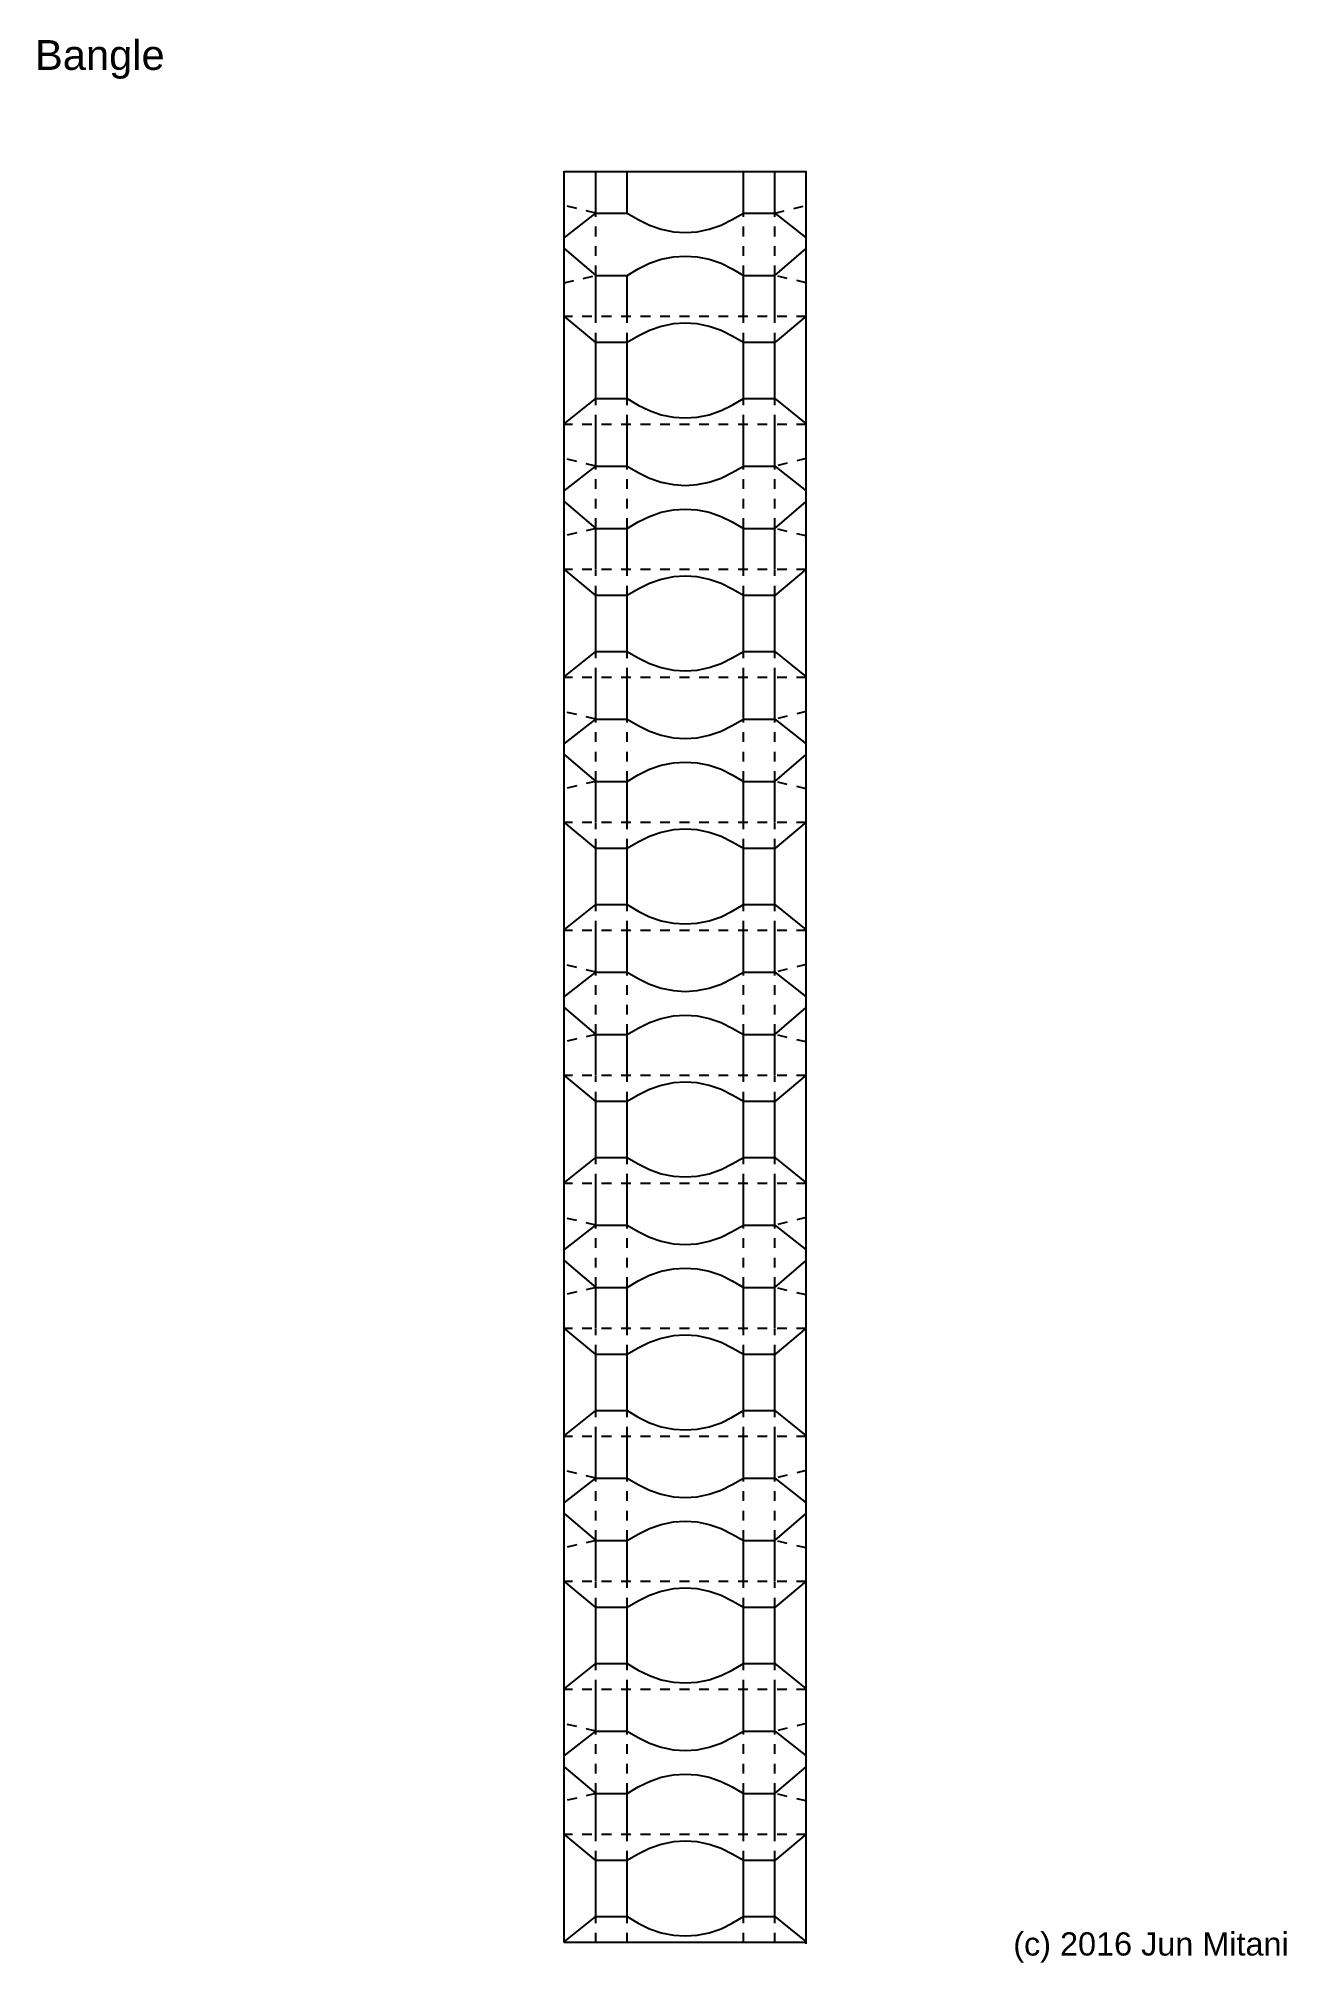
# Model space of a CAD drawing. Extents: x 11 to 192, y -288 to -9.
import ezdxf

# ---------------------------------------------------------------- set-up
doc = ezdxf.new("R2010")
doc.units = 0
for name, pattern in [('AI-LINETYPE-1', [2.822222, 1.411111, -1.411111]), ('AI-LINETYPE-10', [2.822222, 1.411111, -1.411111]), ('AI-LINETYPE-100', [2.822222, 1.411111, -1.411111]), ('AI-LINETYPE-101', [2.822222, 1.411111, -1.411111]), ('AI-LINETYPE-102', [2.822222, 1.411111, -1.411111]), ('AI-LINETYPE-103', [2.822222, 1.411111, -1.411111]), ('AI-LINETYPE-104', [2.822222, 1.411111, -1.411111]), ('AI-LINETYPE-105', [2.822222, 1.411111, -1.411111]), ('AI-LINETYPE-106', [2.822222, 1.411111, -1.411111]), ('AI-LINETYPE-107', [2.822222, 1.411111, -1.411111]), ('AI-LINETYPE-108', [2.822222, 1.411111, -1.411111]), ('AI-LINETYPE-109', [2.822222, 1.411111, -1.411111]), ('AI-LINETYPE-11', [2.822222, 1.411111, -1.411111]), ('AI-LINETYPE-110', [2.822222, 1.411111, -1.411111]), ('AI-LINETYPE-111', [2.822222, 1.411111, -1.411111]), ('AI-LINETYPE-112', [2.822222, 1.411111, -1.411111]), ('AI-LINETYPE-113', [2.822222, 1.411111, -1.411111]), ('AI-LINETYPE-114', [2.822222, 1.411111, -1.411111]), ('AI-LINETYPE-115', [2.822222, 1.411111, -1.411111]), ('AI-LINETYPE-116', [2.822222, 1.411111, -1.411111]), ('AI-LINETYPE-117', [2.822222, 1.411111, -1.411111]), ('AI-LINETYPE-118', [2.822222, 1.411111, -1.411111]), ('AI-LINETYPE-119', [2.822222, 1.411111, -1.411111]), ('AI-LINETYPE-12', [2.822222, 1.411111, -1.411111]), ('AI-LINETYPE-120', [2.822222, 1.411111, -1.411111]), ('AI-LINETYPE-121', [2.822222, 1.411111, -1.411111]), ('AI-LINETYPE-122', [2.822222, 1.411111, -1.411111]), ('AI-LINETYPE-123', [2.822222, 1.411111, -1.411111]), ('AI-LINETYPE-124', [2.822222, 1.411111, -1.411111]), ('AI-LINETYPE-13', [2.822222, 1.411111, -1.411111]), ('AI-LINETYPE-14', [2.822222, 1.411111, -1.411111]), ('AI-LINETYPE-15', [2.822222, 1.411111, -1.411111]), ('AI-LINETYPE-16', [2.822222, 1.411111, -1.411111]), ('AI-LINETYPE-17', [2.822222, 1.411111, -1.411111]), ('AI-LINETYPE-18', [2.822222, 1.411111, -1.411111]), ('AI-LINETYPE-19', [2.822222, 1.411111, -1.411111]), ('AI-LINETYPE-2', [2.822222, 1.411111, -1.411111]), ('AI-LINETYPE-20', [2.822222, 1.411111, -1.411111]), ('AI-LINETYPE-21', [2.822222, 1.411111, -1.411111]), ('AI-LINETYPE-22', [2.822222, 1.411111, -1.411111]), ('AI-LINETYPE-23', [2.822222, 1.411111, -1.411111]), ('AI-LINETYPE-24', [2.822222, 1.411111, -1.411111]), ('AI-LINETYPE-25', [2.822222, 1.411111, -1.411111]), ('AI-LINETYPE-26', [2.822222, 1.411111, -1.411111]), ('AI-LINETYPE-27', [2.822222, 1.411111, -1.411111]), ('AI-LINETYPE-28', [2.822222, 1.411111, -1.411111]), ('AI-LINETYPE-29', [2.822222, 1.411111, -1.411111]), ('AI-LINETYPE-3', [2.822222, 1.411111, -1.411111]), ('AI-LINETYPE-30', [2.822222, 1.411111, -1.411111]), ('AI-LINETYPE-31', [2.822222, 1.411111, -1.411111]), ('AI-LINETYPE-32', [2.822222, 1.411111, -1.411111]), ('AI-LINETYPE-33', [2.822222, 1.411111, -1.411111]), ('AI-LINETYPE-34', [2.822222, 1.411111, -1.411111]), ('AI-LINETYPE-35', [2.822222, 1.411111, -1.411111]), ('AI-LINETYPE-36', [2.822222, 1.411111, -1.411111]), ('AI-LINETYPE-37', [2.822222, 1.411111, -1.411111]), ('AI-LINETYPE-38', [2.822222, 1.411111, -1.411111]), ('AI-LINETYPE-39', [2.822222, 1.411111, -1.411111]), ('AI-LINETYPE-4', [2.822222, 1.411111, -1.411111]), ('AI-LINETYPE-40', [2.822222, 1.411111, -1.411111]), ('AI-LINETYPE-41', [2.822222, 1.411111, -1.411111]), ('AI-LINETYPE-42', [2.822222, 1.411111, -1.411111]), ('AI-LINETYPE-43', [2.822222, 1.411111, -1.411111]), ('AI-LINETYPE-44', [2.822222, 1.411111, -1.411111]), ('AI-LINETYPE-45', [2.822222, 1.411111, -1.411111]), ('AI-LINETYPE-46', [2.822222, 1.411111, -1.411111]), ('AI-LINETYPE-47', [2.822222, 1.411111, -1.411111]), ('AI-LINETYPE-48', [2.822222, 1.411111, -1.411111]), ('AI-LINETYPE-49', [2.822222, 1.411111, -1.411111]), ('AI-LINETYPE-5', [2.822222, 1.411111, -1.411111]), ('AI-LINETYPE-50', [2.822222, 1.411111, -1.411111]), ('AI-LINETYPE-51', [2.822222, 1.411111, -1.411111]), ('AI-LINETYPE-52', [2.822222, 1.411111, -1.411111]), ('AI-LINETYPE-53', [2.822222, 1.411111, -1.411111]), ('AI-LINETYPE-54', [2.822222, 1.411111, -1.411111]), ('AI-LINETYPE-55', [2.822222, 1.411111, -1.411111]), ('AI-LINETYPE-56', [2.822222, 1.411111, -1.411111]), ('AI-LINETYPE-57', [2.822222, 1.411111, -1.411111]), ('AI-LINETYPE-58', [2.822222, 1.411111, -1.411111]), ('AI-LINETYPE-59', [2.822222, 1.411111, -1.411111]), ('AI-LINETYPE-6', [2.822222, 1.411111, -1.411111]), ('AI-LINETYPE-60', [2.822222, 1.411111, -1.411111]), ('AI-LINETYPE-61', [2.822222, 1.411111, -1.411111]), ('AI-LINETYPE-62', [2.822222, 1.411111, -1.411111]), ('AI-LINETYPE-63', [2.822222, 1.411111, -1.411111]), ('AI-LINETYPE-64', [2.822222, 1.411111, -1.411111]), ('AI-LINETYPE-65', [2.822222, 1.411111, -1.411111]), ('AI-LINETYPE-66', [2.822222, 1.411111, -1.411111]), ('AI-LINETYPE-67', [2.822222, 1.411111, -1.411111]), ('AI-LINETYPE-68', [2.822222, 1.411111, -1.411111]), ('AI-LINETYPE-69', [2.822222, 1.411111, -1.411111]), ('AI-LINETYPE-7', [2.822222, 1.411111, -1.411111]), ('AI-LINETYPE-70', [2.822222, 1.411111, -1.411111]), ('AI-LINETYPE-71', [2.822222, 1.411111, -1.411111]), ('AI-LINETYPE-72', [2.822222, 1.411111, -1.411111]), ('AI-LINETYPE-73', [2.822222, 1.411111, -1.411111]), ('AI-LINETYPE-74', [2.822222, 1.411111, -1.411111]), ('AI-LINETYPE-75', [2.822222, 1.411111, -1.411111]), ('AI-LINETYPE-76', [2.822222, 1.411111, -1.411111]), ('AI-LINETYPE-77', [2.822222, 1.411111, -1.411111]), ('AI-LINETYPE-78', [2.822222, 1.411111, -1.411111]), ('AI-LINETYPE-79', [2.822222, 1.411111, -1.411111]), ('AI-LINETYPE-8', [2.822222, 1.411111, -1.411111]), ('AI-LINETYPE-80', [2.822222, 1.411111, -1.411111]), ('AI-LINETYPE-81', [2.822222, 1.411111, -1.411111]), ('AI-LINETYPE-82', [2.822222, 1.411111, -1.411111]), ('AI-LINETYPE-83', [2.822222, 1.411111, -1.411111]), ('AI-LINETYPE-84', [2.822222, 1.411111, -1.411111]), ('AI-LINETYPE-85', [2.822222, 1.411111, -1.411111]), ('AI-LINETYPE-86', [2.822222, 1.411111, -1.411111]), ('AI-LINETYPE-87', [2.822222, 1.411111, -1.411111]), ('AI-LINETYPE-88', [2.822222, 1.411111, -1.411111]), ('AI-LINETYPE-89', [2.822222, 1.411111, -1.411111]), ('AI-LINETYPE-9', [2.822222, 1.411111, -1.411111]), ('AI-LINETYPE-90', [2.822222, 1.411111, -1.411111]), ('AI-LINETYPE-91', [2.822222, 1.411111, -1.411111]), ('AI-LINETYPE-92', [2.822222, 1.411111, -1.411111]), ('AI-LINETYPE-93', [2.822222, 1.411111, -1.411111]), ('AI-LINETYPE-94', [2.822222, 1.411111, -1.411111]), ('AI-LINETYPE-95', [2.822222, 1.411111, -1.411111]), ('AI-LINETYPE-96', [2.822222, 1.411111, -1.411111]), ('AI-LINETYPE-97', [2.822222, 1.411111, -1.411111]), ('AI-LINETYPE-98', [2.822222, 1.411111, -1.411111]), ('AI-LINETYPE-99', [2.822222, 1.411111, -1.411111])]:
    doc.linetypes.add(name, pattern=pattern)
for name, color, linetype in [('CUTLINE', 7, 'CONTINUOUS'), ('MOUNTAINLINE', 7, 'CONTINUOUS'), ('TEXT', 7, 'CONTINUOUS'), ('VALLEYLINE', 7, 'CONTINUOUS')]:
    doc.layers.add(name, color=color, linetype=linetype)

msp = doc.modelspace()

# ---------------------------------------------------------------- linework, layer by layer
at = {"layer": 'CUTLINE', "color": 250}
for points in [[(87.48, -284.73), (87.48, -28.24)], [(122.53, -28.31), (87.48, -28.31)], [(122.53, -184.25), (122.53, -28.24)], [(122.53, -284.91), (122.53, -184)], [(122.53, -284.73), (87.48, -284.73)]]:
    msp.add_lwpolyline(points, dxfattribs=at)
at = {"layer": 'MOUNTAINLINE', "color": 250}
for points in [[(92.03, -34.29), (92.03, -28.35)], [(96.58, -34.29), (96.58, -28.35)], [(113.42, -34.29), (113.42, -28.35)], [(117.97, -34.29), (117.97, -28.35)], [(87.48, -37.88), (92.03, -34.29), (96.58, -34.29), (98.19, -35.22), (99.81, -36.04), (101.53, -36.63), (103.29, -36.98), (105, -37.09), (106.71, -36.98), (108.47, -36.63), (110.19, -36.04), (111.81, -35.22), (113.42, -34.29), (117.97, -34.29), (122.53, -37.88)], [(87.48, -39.43), (92.03, -43.31), (96.58, -43.31), (98.19, -42.38), (99.81, -41.56), (101.53, -40.98), (103.29, -40.63), (105, -40.51), (106.71, -40.63), (108.47, -40.98), (110.19, -41.56), (111.81, -42.38), (113.42, -43.31), (117.97, -43.31), (122.53, -39.43)], [(92.03, -49.25), (92.03, -43.31)], [(96.58, -49.25), (96.58, -43.31)], [(113.42, -49.25), (113.42, -43.31)], [(117.97, -49.25), (117.97, -43.31)], [(122.53, -49.22), (117.97, -53.02), (113.42, -53.02), (111.81, -52.09), (110.19, -51.27), (108.47, -50.69), (106.71, -50.34), (105, -50.22), (103.29, -50.34), (101.53, -50.69), (99.81, -51.27), (98.19, -52.09), (96.58, -53.02), (92.03, -53.02), (87.48, -49.22)], [(92.03, -61.14), (92.03, -53.02)], [(96.58, -61.14), (96.58, -53.02)], [(113.42, -61.14), (113.42, -53.02)], [(117.97, -61.14), (117.97, -53.02)], [(87.48, -64.81), (92.03, -61.14), (96.58, -61.14), (98.19, -62.08), (99.81, -62.89), (101.53, -63.48), (103.29, -63.83), (105, -63.95), (106.71, -63.83), (108.47, -63.48), (110.19, -62.89), (111.81, -62.08), (113.42, -61.14), (117.97, -61.14), (122.53, -64.81)], [(92.03, -70.85), (92.03, -64.91)], [(96.58, -70.85), (96.58, -64.92)], [(113.42, -70.85), (113.42, -64.91)], [(117.97, -70.85), (117.97, -64.92)], [(87.48, -74.52), (92.03, -70.93), (96.58, -70.93), (98.19, -71.86), (99.81, -72.68), (101.53, -73.26), (103.29, -73.61), (105, -73.73), (106.71, -73.61), (108.47, -73.26), (110.19, -72.68), (111.81, -71.86), (113.42, -70.93), (117.97, -70.93), (122.53, -74.52)], [(87.48, -76.07), (92.03, -79.95), (96.58, -79.95), (98.19, -79.01), (99.81, -78.2), (101.53, -77.61), (103.29, -77.26), (105, -77.15), (106.71, -77.26), (108.47, -77.61), (110.19, -78.2), (111.81, -79.01), (113.42, -79.95), (117.97, -79.95), (122.53, -76.07)], [(92.03, -85.82), (92.03, -79.88)], [(96.58, -85.82), (96.58, -79.88)], [(113.42, -85.82), (113.42, -79.88)], [(117.97, -85.82), (117.97, -79.88)], [(122.53, -85.85), (117.97, -89.66), (113.42, -89.66), (111.81, -88.73), (110.19, -87.91), (108.47, -87.33), (106.71, -86.97), (105, -86.86), (103.29, -86.97), (101.53, -87.33), (99.81, -87.91), (98.19, -88.73), (96.58, -89.66), (92.03, -89.66), (87.48, -85.85)], [(92.03, -97.78), (92.03, -89.66)], [(96.58, -97.78), (96.58, -89.66)], [(113.42, -97.78), (113.42, -89.66)], [(117.97, -97.78), (117.97, -89.66)], [(87.48, -101.44), (92.03, -97.78), (96.58, -97.78), (98.19, -98.71), (99.81, -99.53), (101.53, -100.11), (103.29, -100.46), (105, -100.58), (106.71, -100.46), (108.47, -100.11), (110.19, -99.53), (111.81, -98.71), (113.42, -97.78), (117.97, -97.78), (122.53, -101.44)], [(92.03, -107.49), (92.03, -101.55)], [(96.58, -107.49), (96.58, -101.55)], [(113.42, -107.49), (113.42, -101.55)], [(117.97, -107.49), (117.97, -101.55)], [(87.48, -111.15), (92.03, -107.56), (96.58, -107.56), (98.19, -108.5), (99.81, -109.31), (101.53, -109.9), (103.29, -110.25), (105, -110.36), (106.71, -110.25), (108.47, -109.9), (110.19, -109.31), (111.81, -108.5), (113.42, -107.56), (117.97, -107.56), (122.53, -111.15)], [(87.48, -112.71), (92.03, -116.58), (96.58, -116.58), (98.19, -115.65), (99.81, -114.83), (101.53, -114.25), (103.29, -113.9), (105, -113.78), (106.71, -113.9), (108.47, -114.25), (110.19, -114.83), (111.81, -115.65), (113.42, -116.58), (117.97, -116.58), (122.53, -112.71)], [(92.03, -122.45), (92.03, -116.51)], [(96.58, -122.45), (96.58, -116.51)], [(113.42, -122.45), (113.42, -116.51)], [(117.97, -122.45), (117.97, -116.51)], [(122.53, -122.49), (117.97, -126.3), (113.42, -126.3), (111.81, -125.36), (110.19, -124.54), (108.47, -123.96), (106.71, -123.61), (105, -123.49), (103.29, -123.61), (101.53, -123.96), (99.81, -124.54), (98.19, -125.36), (96.58, -126.3), (92.03, -126.3), (87.48, -122.49)], [(92.03, -134.42), (92.03, -126.3)], [(96.58, -134.42), (96.58, -126.3)], [(113.42, -134.42), (113.42, -126.3)], [(117.97, -134.42), (117.97, -126.3)], [(87.48, -138.08), (92.03, -134.42), (96.58, -134.42), (98.19, -135.35), (99.81, -136.17), (101.53, -136.75), (103.29, -137.1), (105, -137.22), (106.71, -137.1), (108.47, -136.75), (110.19, -136.17), (111.81, -135.35), (113.42, -134.42), (117.97, -134.42), (122.53, -138.08)], [(92.03, -144.13), (92.03, -138.19)], [(96.58, -144.13), (96.58, -138.19)], [(113.42, -144.13), (113.42, -138.19)], [(117.97, -144.13), (117.97, -138.19)], [(87.48, -147.79), (92.03, -144.2), (96.58, -144.2), (98.19, -145.13), (99.81, -145.95), (101.53, -146.53), (103.29, -146.88), (105, -147), (106.71, -146.88), (108.47, -146.53), (110.19, -145.95), (111.81, -145.13), (113.42, -144.2), (117.97, -144.2), (122.53, -147.79)], [(87.48, -149.34), (92.03, -153.22), (96.58, -153.22), (98.19, -152.29), (99.81, -151.47), (101.53, -150.89), (103.29, -150.54), (105, -150.42), (106.71, -150.54), (108.47, -150.89), (110.19, -151.47), (111.81, -152.29), (113.42, -153.22), (117.97, -153.22), (122.53, -149.34)], [(92.03, -159.09), (92.03, -153.15)], [(96.58, -159.09), (96.58, -153.15)], [(113.42, -159.09), (113.42, -153.15)], [(117.97, -159.09), (117.97, -153.15)], [(122.53, -159.12), (117.97, -162.93), (113.42, -162.93), (111.81, -162), (110.19, -161.18), (108.47, -160.6), (106.71, -160.25), (105, -160.13), (103.29, -160.25), (101.53, -160.6), (99.81, -161.18), (98.19, -162), (96.58, -162.93), (92.03, -162.93), (87.48, -159.12)], [(92.03, -171.05), (92.03, -162.93)], [(96.58, -171.05), (96.58, -162.93)], [(113.42, -171.05), (113.42, -162.93)], [(117.97, -171.05), (117.97, -162.93)], [(87.48, -174.71), (92.03, -171.05), (96.58, -171.05), (98.19, -171.98), (99.81, -172.8), (101.53, -173.39), (103.29, -173.74), (105, -173.85), (106.71, -173.74), (108.47, -173.39), (110.19, -172.8), (111.81, -171.98), (113.42, -171.05), (117.97, -171.05), (122.53, -174.71)], [(92.03, -180.76), (92.03, -174.82)], [(96.58, -180.76), (96.58, -174.82)], [(113.42, -180.76), (113.42, -174.82)], [(117.97, -180.76), (117.97, -174.82)], [(87.48, -184.43), (92.03, -180.83), (96.58, -180.83), (98.19, -181.77), (99.81, -182.59), (101.53, -183.17), (103.29, -183.52), (105, -183.64), (106.71, -183.52), (108.47, -183.17), (110.19, -182.59), (111.81, -181.77), (113.42, -180.83), (117.97, -180.83), (122.53, -184.43)], [(87.48, -185.98), (92.03, -189.86), (96.58, -189.86), (98.19, -188.92), (99.81, -188.1), (101.53, -187.52), (103.29, -187.17), (105, -187.05), (106.71, -187.17), (108.47, -187.52), (110.19, -188.1), (111.81, -188.92), (113.42, -189.86), (117.97, -189.86), (122.53, -185.98)], [(92.03, -195.72), (92.03, -189.78)], [(96.58, -195.72), (96.58, -189.78)], [(113.42, -195.72), (113.42, -189.78)], [(117.97, -195.72), (117.97, -189.78)], [(122.53, -195.76), (117.97, -199.57), (113.42, -199.57), (111.81, -198.63), (110.19, -197.82), (108.47, -197.23), (106.71, -196.88), (105, -196.77), (103.29, -196.88), (101.53, -197.23), (99.81, -197.82), (98.19, -198.63), (96.58, -199.57), (92.03, -199.57), (87.48, -195.76)], [(92.03, -207.69), (92.03, -199.57)], [(96.58, -207.69), (96.58, -199.57)], [(113.42, -207.69), (113.42, -199.57)], [(117.97, -207.69), (117.97, -199.57)], [(87.48, -211.35), (92.03, -207.69), (96.58, -207.69), (98.19, -208.62), (99.81, -209.44), (101.53, -210.02), (103.29, -210.37), (105, -210.49), (106.71, -210.37), (108.47, -210.02), (110.19, -209.44), (111.81, -208.62), (113.42, -207.69), (117.97, -207.69), (122.53, -211.35)], [(92.03, -217.4), (92.03, -211.46)], [(96.58, -217.4), (96.58, -211.46)], [(113.42, -217.4), (113.42, -211.46)], [(117.97, -217.4), (117.97, -211.46)], [(87.48, -221.06), (92.03, -217.47), (96.58, -217.47), (98.19, -218.4), (99.81, -219.22), (101.53, -219.8), (103.29, -220.16), (105, -220.27), (106.71, -220.16), (108.47, -219.8), (110.19, -219.22), (111.81, -218.4), (113.42, -217.47), (117.97, -217.47), (122.53, -221.06)], [(87.48, -222.61), (92.03, -226.49), (96.58, -226.49), (98.19, -225.56), (99.81, -224.74), (101.53, -224.16), (103.29, -223.81), (105, -223.69), (106.71, -223.81), (108.47, -224.16), (110.19, -224.74), (111.81, -225.56), (113.42, -226.49), (117.97, -226.49), (122.53, -222.61)], [(92.03, -232.36), (92.03, -226.42)], [(96.58, -232.36), (96.58, -226.42)], [(113.42, -232.36), (113.42, -226.42)], [(117.97, -232.36), (117.97, -226.42)], [(122.53, -232.4), (117.97, -236.2), (113.42, -236.2), (111.81, -235.27), (110.19, -234.45), (108.47, -233.87), (106.71, -233.52), (105, -233.4), (103.29, -233.52), (101.53, -233.87), (99.81, -234.45), (98.19, -235.27), (96.58, -236.2), (92.03, -236.2), (87.48, -232.4)], [(92.03, -244.32), (92.03, -236.2)], [(96.58, -244.32), (96.58, -236.2)], [(113.42, -244.32), (113.42, -236.2)], [(117.97, -244.32), (117.97, -236.2)], [(87.48, -247.99), (92.03, -244.32), (96.58, -244.32), (98.19, -245.26), (99.81, -246.07), (101.53, -246.66), (103.29, -247.01), (105, -247.12), (106.71, -247.01), (108.47, -246.66), (110.19, -246.07), (111.81, -245.26), (113.42, -244.32), (117.97, -244.32), (122.53, -247.99)], [(92.03, -254.03), (92.03, -248.09)], [(96.58, -254.03), (96.58, -248.09)], [(113.42, -254.03), (113.42, -248.09)], [(117.97, -254.03), (117.97, -248.09)], [(87.48, -257.7), (92.03, -254.11), (96.58, -254.11), (98.19, -255.04), (99.81, -255.86), (101.53, -256.44), (103.29, -256.79), (105, -256.91), (106.71, -256.79), (108.47, -256.44), (110.19, -255.86), (111.81, -255.04), (113.42, -254.11), (117.97, -254.11), (122.53, -257.7)], [(87.48, -259.25), (92.03, -263.13), (96.58, -263.13), (98.19, -262.19), (99.81, -261.38), (101.53, -260.79), (103.29, -260.44), (105, -260.33), (106.71, -260.44), (108.47, -260.79), (110.19, -261.38), (111.81, -262.19), (113.42, -263.13), (117.97, -263.13), (122.53, -259.25)], [(92.03, -269), (92.03, -263.06)], [(96.58, -269), (96.58, -263.06)], [(113.42, -269), (113.42, -263.06)], [(117.97, -269), (117.97, -263.06)], [(122.53, -269.03), (117.97, -272.84), (113.42, -272.84), (111.81, -271.9), (110.19, -271.09), (108.47, -270.5), (106.71, -270.15), (105, -270.04), (103.29, -270.15), (101.53, -270.5), (99.81, -271.09), (98.19, -271.9), (96.58, -272.84), (92.03, -272.84), (87.48, -269.03)], [(92.03, -280.96), (92.03, -272.84)], [(96.58, -280.96), (96.58, -272.84)], [(113.42, -280.96), (113.42, -272.84)], [(117.97, -280.96), (117.97, -272.84)], [(87.48, -284.62), (92.03, -280.96), (96.58, -280.96), (98.19, -281.89), (99.81, -282.71), (101.53, -283.29), (103.29, -283.64), (105, -283.76), (106.71, -283.64), (108.47, -283.29), (110.19, -282.71), (111.81, -281.89), (113.42, -280.96), (117.97, -280.96), (122.53, -284.62)]]:
    msp.add_lwpolyline(points, dxfattribs=at)
at = {"layer": 'VALLEYLINE', "color": 250, "linetype": 'AI-LINETYPE-10'}
msp.add_lwpolyline([(92.03, -34.29), (87.48, -33.2)], dxfattribs=at)
at = {"layer": 'VALLEYLINE', "color": 250, "linetype": 'AI-LINETYPE-12'}
msp.add_lwpolyline([(117.97, -34.29), (122.53, -33.2)], dxfattribs=at)
at = {"layer": 'VALLEYLINE', "color": 250, "linetype": 'AI-LINETYPE-100'}
msp.add_lwpolyline([(92.03, -43.31), (92.03, -34.29)], dxfattribs=at)
at = {"layer": 'VALLEYLINE', "color": 250, "linetype": 'AI-LINETYPE-99'}
msp.add_lwpolyline([(113.42, -43.31), (113.42, -34.29)], dxfattribs=at)
at = {"layer": 'VALLEYLINE', "color": 250, "linetype": 'AI-LINETYPE-101'}
msp.add_lwpolyline([(117.97, -43.31), (117.97, -34.29)], dxfattribs=at)
at = {"layer": 'VALLEYLINE', "color": 250, "linetype": 'AI-LINETYPE-11'}
msp.add_lwpolyline([(87.48, -44.4), (92.03, -43.31)], dxfattribs=at)
at = {"layer": 'VALLEYLINE', "color": 250, "linetype": 'AI-LINETYPE-13'}
msp.add_lwpolyline([(122.53, -44.4), (117.97, -43.31)], dxfattribs=at)
at = {"layer": 'VALLEYLINE', "color": 250, "linetype": 'AI-LINETYPE-2'}
msp.add_lwpolyline([(122.53, -49.25), (87.48, -49.25)], dxfattribs=at)
at = {"layer": 'VALLEYLINE', "color": 250, "linetype": 'AI-LINETYPE-8'}
msp.add_lwpolyline([(92.03, -53.02), (92.03, -49.25)], dxfattribs=at)
at = {"layer": 'VALLEYLINE', "color": 250, "linetype": 'AI-LINETYPE-9'}
msp.add_lwpolyline([(96.58, -53.02), (96.58, -49.25)], dxfattribs=at)
at = {"layer": 'VALLEYLINE', "color": 250, "linetype": 'AI-LINETYPE-4'}
msp.add_lwpolyline([(113.42, -53.02), (113.42, -49.25)], dxfattribs=at)
at = {"layer": 'VALLEYLINE', "color": 250, "linetype": 'AI-LINETYPE-5'}
msp.add_lwpolyline([(117.97, -53.02), (117.97, -49.25)], dxfattribs=at)
at = {"layer": 'VALLEYLINE', "color": 250, "linetype": 'AI-LINETYPE-6'}
msp.add_lwpolyline([(92.03, -64.91), (92.03, -61.14)], dxfattribs=at)
at = {"layer": 'VALLEYLINE', "color": 250, "linetype": 'AI-LINETYPE-7'}
msp.add_lwpolyline([(96.58, -64.91), (96.58, -61.14)], dxfattribs=at)
at = {"layer": 'VALLEYLINE', "color": 250, "linetype": 'AI-LINETYPE-1'}
msp.add_lwpolyline([(113.42, -64.91), (113.42, -61.14)], dxfattribs=at)
at = {"layer": 'VALLEYLINE', "color": 250, "linetype": 'AI-LINETYPE-3'}
msp.add_lwpolyline([(117.97, -64.91), (117.97, -61.14)], dxfattribs=at)
at = {"layer": 'VALLEYLINE', "color": 250, "linetype": 'AI-LINETYPE-14'}
msp.add_lwpolyline([(122.53, -64.91), (87.48, -64.91)], dxfattribs=at)
at = {"layer": 'VALLEYLINE', "color": 250, "linetype": 'AI-LINETYPE-25'}
msp.add_lwpolyline([(92.03, -70.93), (87.48, -69.84)], dxfattribs=at)
at = {"layer": 'VALLEYLINE', "color": 250, "linetype": 'AI-LINETYPE-103'}
msp.add_lwpolyline([(92.03, -79.88), (92.03, -70.85)], dxfattribs=at)
at = {"layer": 'VALLEYLINE', "color": 250, "linetype": 'AI-LINETYPE-98'}
msp.add_lwpolyline([(96.58, -79.88), (96.58, -70.85)], dxfattribs=at)
at = {"layer": 'VALLEYLINE', "color": 250, "linetype": 'AI-LINETYPE-102'}
msp.add_lwpolyline([(113.42, -79.88), (113.42, -70.85)], dxfattribs=at)
at = {"layer": 'VALLEYLINE', "color": 250, "linetype": 'AI-LINETYPE-27'}
msp.add_lwpolyline([(122.53, -69.84), (117.97, -70.93)], dxfattribs=at)
at = {"layer": 'VALLEYLINE', "color": 250, "linetype": 'AI-LINETYPE-104'}
msp.add_lwpolyline([(117.97, -79.88), (117.97, -70.86)], dxfattribs=at)
at = {"layer": 'VALLEYLINE', "color": 250, "linetype": 'AI-LINETYPE-24'}
msp.add_lwpolyline([(92.03, -79.95), (87.48, -81.04)], dxfattribs=at)
at = {"layer": 'VALLEYLINE', "color": 250, "linetype": 'AI-LINETYPE-26'}
msp.add_lwpolyline([(122.53, -81.04), (117.97, -79.95)], dxfattribs=at)
at = {"layer": 'VALLEYLINE', "color": 250, "linetype": 'AI-LINETYPE-16'}
msp.add_lwpolyline([(122.53, -85.89), (87.48, -85.89)], dxfattribs=at)
at = {"layer": 'VALLEYLINE', "color": 250, "linetype": 'AI-LINETYPE-22'}
msp.add_lwpolyline([(92.03, -89.66), (92.03, -85.89)], dxfattribs=at)
at = {"layer": 'VALLEYLINE', "color": 250, "linetype": 'AI-LINETYPE-23'}
msp.add_lwpolyline([(96.58, -89.66), (96.58, -85.89)], dxfattribs=at)
at = {"layer": 'VALLEYLINE', "color": 250, "linetype": 'AI-LINETYPE-18'}
msp.add_lwpolyline([(113.42, -89.66), (113.42, -85.89)], dxfattribs=at)
at = {"layer": 'VALLEYLINE', "color": 250, "linetype": 'AI-LINETYPE-19'}
msp.add_lwpolyline([(117.97, -89.66), (117.97, -85.89)], dxfattribs=at)
at = {"layer": 'VALLEYLINE', "color": 250, "linetype": 'AI-LINETYPE-20'}
msp.add_lwpolyline([(92.03, -101.55), (92.03, -97.78)], dxfattribs=at)
at = {"layer": 'VALLEYLINE', "color": 250, "linetype": 'AI-LINETYPE-21'}
msp.add_lwpolyline([(96.58, -101.55), (96.58, -97.78)], dxfattribs=at)
at = {"layer": 'VALLEYLINE', "color": 250, "linetype": 'AI-LINETYPE-15'}
msp.add_lwpolyline([(113.42, -101.55), (113.42, -97.78)], dxfattribs=at)
at = {"layer": 'VALLEYLINE', "color": 250, "linetype": 'AI-LINETYPE-17'}
msp.add_lwpolyline([(117.97, -101.55), (117.97, -97.78)], dxfattribs=at)
at = {"layer": 'VALLEYLINE', "color": 250, "linetype": 'AI-LINETYPE-28'}
msp.add_lwpolyline([(122.53, -101.55), (87.48, -101.55)], dxfattribs=at)
at = {"layer": 'VALLEYLINE', "color": 250, "linetype": 'AI-LINETYPE-39'}
msp.add_lwpolyline([(92.03, -107.56), (87.48, -106.48)], dxfattribs=at)
at = {"layer": 'VALLEYLINE', "color": 250, "linetype": 'AI-LINETYPE-107'}
msp.add_lwpolyline([(92.03, -116.51), (92.03, -107.49)], dxfattribs=at)
at = {"layer": 'VALLEYLINE', "color": 250, "linetype": 'AI-LINETYPE-105'}
msp.add_lwpolyline([(96.58, -116.51), (96.58, -107.49)], dxfattribs=at)
at = {"layer": 'VALLEYLINE', "color": 250, "linetype": 'AI-LINETYPE-106'}
msp.add_lwpolyline([(113.42, -116.51), (113.42, -107.49)], dxfattribs=at)
at = {"layer": 'VALLEYLINE', "color": 250, "linetype": 'AI-LINETYPE-41'}
msp.add_lwpolyline([(122.53, -106.48), (117.97, -107.56)], dxfattribs=at)
at = {"layer": 'VALLEYLINE', "color": 250, "linetype": 'AI-LINETYPE-108'}
msp.add_lwpolyline([(117.97, -116.51), (117.97, -107.49)], dxfattribs=at)
at = {"layer": 'VALLEYLINE', "color": 250, "linetype": 'AI-LINETYPE-38'}
msp.add_lwpolyline([(92.03, -116.58), (87.48, -117.67)], dxfattribs=at)
at = {"layer": 'VALLEYLINE', "color": 250, "linetype": 'AI-LINETYPE-40'}
msp.add_lwpolyline([(122.53, -117.67), (117.97, -116.58)], dxfattribs=at)
at = {"layer": 'VALLEYLINE', "color": 250, "linetype": 'AI-LINETYPE-30'}
msp.add_lwpolyline([(122.53, -122.52), (87.48, -122.52)], dxfattribs=at)
at = {"layer": 'VALLEYLINE', "color": 250, "linetype": 'AI-LINETYPE-36'}
msp.add_lwpolyline([(92.03, -126.3), (92.03, -122.52)], dxfattribs=at)
at = {"layer": 'VALLEYLINE', "color": 250, "linetype": 'AI-LINETYPE-37'}
msp.add_lwpolyline([(96.58, -126.3), (96.58, -122.52)], dxfattribs=at)
at = {"layer": 'VALLEYLINE', "color": 250, "linetype": 'AI-LINETYPE-32'}
msp.add_lwpolyline([(113.42, -126.3), (113.42, -122.52)], dxfattribs=at)
at = {"layer": 'VALLEYLINE', "color": 250, "linetype": 'AI-LINETYPE-33'}
msp.add_lwpolyline([(117.97, -126.3), (117.97, -122.52)], dxfattribs=at)
at = {"layer": 'VALLEYLINE', "color": 250, "linetype": 'AI-LINETYPE-34'}
msp.add_lwpolyline([(92.03, -138.19), (92.03, -134.42)], dxfattribs=at)
at = {"layer": 'VALLEYLINE', "color": 250, "linetype": 'AI-LINETYPE-35'}
msp.add_lwpolyline([(96.58, -138.19), (96.58, -134.42)], dxfattribs=at)
at = {"layer": 'VALLEYLINE', "color": 250, "linetype": 'AI-LINETYPE-29'}
msp.add_lwpolyline([(113.42, -138.19), (113.42, -134.42)], dxfattribs=at)
at = {"layer": 'VALLEYLINE', "color": 250, "linetype": 'AI-LINETYPE-31'}
msp.add_lwpolyline([(117.97, -138.19), (117.97, -134.42)], dxfattribs=at)
at = {"layer": 'VALLEYLINE', "color": 250, "linetype": 'AI-LINETYPE-42'}
msp.add_lwpolyline([(122.53, -138.19), (87.48, -138.19)], dxfattribs=at)
at = {"layer": 'VALLEYLINE', "color": 250, "linetype": 'AI-LINETYPE-53'}
msp.add_lwpolyline([(92.03, -144.2), (87.48, -143.11)], dxfattribs=at)
at = {"layer": 'VALLEYLINE', "color": 250, "linetype": 'AI-LINETYPE-111'}
msp.add_lwpolyline([(92.03, -153.15), (92.03, -144.13)], dxfattribs=at)
at = {"layer": 'VALLEYLINE', "color": 250, "linetype": 'AI-LINETYPE-109'}
msp.add_lwpolyline([(96.58, -153.15), (96.58, -144.13)], dxfattribs=at)
at = {"layer": 'VALLEYLINE', "color": 250, "linetype": 'AI-LINETYPE-110'}
msp.add_lwpolyline([(113.42, -153.15), (113.42, -144.13)], dxfattribs=at)
at = {"layer": 'VALLEYLINE', "color": 250, "linetype": 'AI-LINETYPE-55'}
msp.add_lwpolyline([(122.53, -143.11), (117.97, -144.2)], dxfattribs=at)
at = {"layer": 'VALLEYLINE', "color": 250, "linetype": 'AI-LINETYPE-112'}
msp.add_lwpolyline([(117.97, -153.15), (117.97, -144.13)], dxfattribs=at)
at = {"layer": 'VALLEYLINE', "color": 250, "linetype": 'AI-LINETYPE-52'}
msp.add_lwpolyline([(92.03, -153.22), (87.48, -154.31)], dxfattribs=at)
at = {"layer": 'VALLEYLINE', "color": 250, "linetype": 'AI-LINETYPE-54'}
msp.add_lwpolyline([(122.53, -154.31), (117.97, -153.22)], dxfattribs=at)
at = {"layer": 'VALLEYLINE', "color": 250, "linetype": 'AI-LINETYPE-44'}
msp.add_lwpolyline([(122.53, -159.16), (87.48, -159.16)], dxfattribs=at)
at = {"layer": 'VALLEYLINE', "color": 250, "linetype": 'AI-LINETYPE-50'}
msp.add_lwpolyline([(92.03, -162.93), (92.03, -159.16)], dxfattribs=at)
at = {"layer": 'VALLEYLINE', "color": 250, "linetype": 'AI-LINETYPE-51'}
msp.add_lwpolyline([(96.58, -162.93), (96.58, -159.16)], dxfattribs=at)
at = {"layer": 'VALLEYLINE', "color": 250, "linetype": 'AI-LINETYPE-46'}
msp.add_lwpolyline([(113.42, -162.93), (113.42, -159.16)], dxfattribs=at)
at = {"layer": 'VALLEYLINE', "color": 250, "linetype": 'AI-LINETYPE-47'}
msp.add_lwpolyline([(117.97, -162.93), (117.97, -159.16)], dxfattribs=at)
at = {"layer": 'VALLEYLINE', "color": 250, "linetype": 'AI-LINETYPE-48'}
msp.add_lwpolyline([(92.03, -174.82), (92.03, -171.05)], dxfattribs=at)
at = {"layer": 'VALLEYLINE', "color": 250, "linetype": 'AI-LINETYPE-49'}
msp.add_lwpolyline([(96.58, -174.82), (96.58, -171.05)], dxfattribs=at)
at = {"layer": 'VALLEYLINE', "color": 250, "linetype": 'AI-LINETYPE-43'}
msp.add_lwpolyline([(113.42, -174.82), (113.42, -171.05)], dxfattribs=at)
at = {"layer": 'VALLEYLINE', "color": 250, "linetype": 'AI-LINETYPE-45'}
msp.add_lwpolyline([(117.97, -174.82), (117.97, -171.05)], dxfattribs=at)
at = {"layer": 'VALLEYLINE', "color": 250, "linetype": 'AI-LINETYPE-56'}
msp.add_lwpolyline([(122.53, -174.82), (87.48, -174.82)], dxfattribs=at)
at = {"layer": 'VALLEYLINE', "color": 250, "linetype": 'AI-LINETYPE-67'}
msp.add_lwpolyline([(92.03, -180.83), (87.48, -179.75)], dxfattribs=at)
at = {"layer": 'VALLEYLINE', "color": 250, "linetype": 'AI-LINETYPE-115'}
msp.add_lwpolyline([(92.03, -189.78), (92.03, -180.76)], dxfattribs=at)
at = {"layer": 'VALLEYLINE', "color": 250, "linetype": 'AI-LINETYPE-113'}
msp.add_lwpolyline([(96.58, -189.78), (96.58, -180.76)], dxfattribs=at)
at = {"layer": 'VALLEYLINE', "color": 250, "linetype": 'AI-LINETYPE-114'}
msp.add_lwpolyline([(113.42, -189.78), (113.42, -180.76)], dxfattribs=at)
at = {"layer": 'VALLEYLINE', "color": 250, "linetype": 'AI-LINETYPE-69'}
msp.add_lwpolyline([(122.53, -179.75), (117.97, -180.83)], dxfattribs=at)
at = {"layer": 'VALLEYLINE', "color": 250, "linetype": 'AI-LINETYPE-116'}
msp.add_lwpolyline([(117.97, -189.78), (117.97, -180.76)], dxfattribs=at)
at = {"layer": 'VALLEYLINE', "color": 250, "linetype": 'AI-LINETYPE-66'}
msp.add_lwpolyline([(92.03, -189.86), (87.48, -190.94)], dxfattribs=at)
at = {"layer": 'VALLEYLINE', "color": 250, "linetype": 'AI-LINETYPE-68'}
msp.add_lwpolyline([(122.53, -190.94), (117.97, -189.86)], dxfattribs=at)
at = {"layer": 'VALLEYLINE', "color": 250, "linetype": 'AI-LINETYPE-58'}
msp.add_lwpolyline([(122.53, -195.8), (87.48, -195.8)], dxfattribs=at)
at = {"layer": 'VALLEYLINE', "color": 250, "linetype": 'AI-LINETYPE-64'}
msp.add_lwpolyline([(92.03, -199.57), (92.03, -195.8)], dxfattribs=at)
at = {"layer": 'VALLEYLINE', "color": 250, "linetype": 'AI-LINETYPE-65'}
msp.add_lwpolyline([(96.58, -199.57), (96.58, -195.8)], dxfattribs=at)
at = {"layer": 'VALLEYLINE', "color": 250, "linetype": 'AI-LINETYPE-60'}
msp.add_lwpolyline([(113.42, -199.57), (113.42, -195.8)], dxfattribs=at)
at = {"layer": 'VALLEYLINE', "color": 250, "linetype": 'AI-LINETYPE-61'}
msp.add_lwpolyline([(117.97, -199.57), (117.97, -195.8)], dxfattribs=at)
at = {"layer": 'VALLEYLINE', "color": 250, "linetype": 'AI-LINETYPE-62'}
msp.add_lwpolyline([(92.03, -211.46), (92.03, -207.69)], dxfattribs=at)
at = {"layer": 'VALLEYLINE', "color": 250, "linetype": 'AI-LINETYPE-63'}
msp.add_lwpolyline([(96.58, -211.46), (96.58, -207.69)], dxfattribs=at)
at = {"layer": 'VALLEYLINE', "color": 250, "linetype": 'AI-LINETYPE-57'}
msp.add_lwpolyline([(113.42, -211.46), (113.42, -207.69)], dxfattribs=at)
at = {"layer": 'VALLEYLINE', "color": 250, "linetype": 'AI-LINETYPE-59'}
msp.add_lwpolyline([(117.97, -211.46), (117.97, -207.69)], dxfattribs=at)
at = {"layer": 'VALLEYLINE', "color": 250, "linetype": 'AI-LINETYPE-70'}
msp.add_lwpolyline([(122.53, -211.46), (87.48, -211.46)], dxfattribs=at)
at = {"layer": 'VALLEYLINE', "color": 250, "linetype": 'AI-LINETYPE-81'}
msp.add_lwpolyline([(92.03, -217.47), (87.48, -216.38)], dxfattribs=at)
at = {"layer": 'VALLEYLINE', "color": 250, "linetype": 'AI-LINETYPE-83'}
msp.add_lwpolyline([(122.53, -216.38), (117.97, -217.47)], dxfattribs=at)
at = {"layer": 'VALLEYLINE', "color": 250, "linetype": 'AI-LINETYPE-119'}
msp.add_lwpolyline([(92.03, -226.42), (92.03, -217.4)], dxfattribs=at)
at = {"layer": 'VALLEYLINE', "color": 250, "linetype": 'AI-LINETYPE-117'}
msp.add_lwpolyline([(96.58, -226.42), (96.58, -217.4)], dxfattribs=at)
at = {"layer": 'VALLEYLINE', "color": 250, "linetype": 'AI-LINETYPE-118'}
msp.add_lwpolyline([(113.42, -226.42), (113.42, -217.4)], dxfattribs=at)
at = {"layer": 'VALLEYLINE', "color": 250, "linetype": 'AI-LINETYPE-120'}
msp.add_lwpolyline([(117.97, -226.42), (117.97, -217.4)], dxfattribs=at)
at = {"layer": 'VALLEYLINE', "color": 250, "linetype": 'AI-LINETYPE-80'}
msp.add_lwpolyline([(92.03, -226.49), (87.48, -227.58)], dxfattribs=at)
at = {"layer": 'VALLEYLINE', "color": 250, "linetype": 'AI-LINETYPE-82'}
msp.add_lwpolyline([(122.53, -227.58), (117.97, -226.49)], dxfattribs=at)
at = {"layer": 'VALLEYLINE', "color": 250, "linetype": 'AI-LINETYPE-72'}
msp.add_lwpolyline([(122.53, -232.43), (87.48, -232.43)], dxfattribs=at)
at = {"layer": 'VALLEYLINE', "color": 250, "linetype": 'AI-LINETYPE-78'}
msp.add_lwpolyline([(92.03, -236.2), (92.03, -232.43)], dxfattribs=at)
at = {"layer": 'VALLEYLINE', "color": 250, "linetype": 'AI-LINETYPE-79'}
msp.add_lwpolyline([(96.58, -236.2), (96.58, -232.43)], dxfattribs=at)
at = {"layer": 'VALLEYLINE', "color": 250, "linetype": 'AI-LINETYPE-74'}
msp.add_lwpolyline([(113.42, -236.2), (113.42, -232.43)], dxfattribs=at)
at = {"layer": 'VALLEYLINE', "color": 250, "linetype": 'AI-LINETYPE-75'}
msp.add_lwpolyline([(117.97, -236.2), (117.97, -232.43)], dxfattribs=at)
at = {"layer": 'VALLEYLINE', "color": 250, "linetype": 'AI-LINETYPE-76'}
msp.add_lwpolyline([(92.03, -248.09), (92.03, -244.32)], dxfattribs=at)
at = {"layer": 'VALLEYLINE', "color": 250, "linetype": 'AI-LINETYPE-77'}
msp.add_lwpolyline([(96.58, -248.09), (96.58, -244.32)], dxfattribs=at)
at = {"layer": 'VALLEYLINE', "color": 250, "linetype": 'AI-LINETYPE-71'}
msp.add_lwpolyline([(113.42, -248.09), (113.42, -244.32)], dxfattribs=at)
at = {"layer": 'VALLEYLINE', "color": 250, "linetype": 'AI-LINETYPE-73'}
msp.add_lwpolyline([(117.97, -248.09), (117.97, -244.32)], dxfattribs=at)
at = {"layer": 'VALLEYLINE', "color": 250, "linetype": 'AI-LINETYPE-84'}
msp.add_lwpolyline([(122.53, -248.09), (87.48, -248.09)], dxfattribs=at)
at = {"layer": 'VALLEYLINE', "color": 250, "linetype": 'AI-LINETYPE-95'}
msp.add_lwpolyline([(92.03, -254.11), (87.48, -253.02)], dxfattribs=at)
at = {"layer": 'VALLEYLINE', "color": 250, "linetype": 'AI-LINETYPE-97'}
msp.add_lwpolyline([(122.53, -253.02), (117.97, -254.11)], dxfattribs=at)
at = {"layer": 'VALLEYLINE', "color": 250, "linetype": 'AI-LINETYPE-123'}
msp.add_lwpolyline([(92.03, -263.06), (92.03, -254.03)], dxfattribs=at)
at = {"layer": 'VALLEYLINE', "color": 250, "linetype": 'AI-LINETYPE-121'}
msp.add_lwpolyline([(96.58, -263.06), (96.58, -254.03)], dxfattribs=at)
at = {"layer": 'VALLEYLINE', "color": 250, "linetype": 'AI-LINETYPE-122'}
msp.add_lwpolyline([(113.42, -263.06), (113.42, -254.03)], dxfattribs=at)
at = {"layer": 'VALLEYLINE', "color": 250, "linetype": 'AI-LINETYPE-124'}
msp.add_lwpolyline([(117.97, -263.06), (117.97, -254.03)], dxfattribs=at)
at = {"layer": 'VALLEYLINE', "color": 250, "linetype": 'AI-LINETYPE-94'}
msp.add_lwpolyline([(92.03, -263.13), (87.48, -264.22)], dxfattribs=at)
at = {"layer": 'VALLEYLINE', "color": 250, "linetype": 'AI-LINETYPE-96'}
msp.add_lwpolyline([(122.53, -264.22), (117.97, -263.13)], dxfattribs=at)
at = {"layer": 'VALLEYLINE', "color": 250, "linetype": 'AI-LINETYPE-86'}
msp.add_lwpolyline([(122.53, -269.07), (87.48, -269.07)], dxfattribs=at)
at = {"layer": 'VALLEYLINE', "color": 250, "linetype": 'AI-LINETYPE-92'}
msp.add_lwpolyline([(92.03, -272.84), (92.03, -269.07)], dxfattribs=at)
at = {"layer": 'VALLEYLINE', "color": 250, "linetype": 'AI-LINETYPE-93'}
msp.add_lwpolyline([(96.58, -272.84), (96.58, -269.07)], dxfattribs=at)
at = {"layer": 'VALLEYLINE', "color": 250, "linetype": 'AI-LINETYPE-88'}
msp.add_lwpolyline([(113.42, -272.84), (113.42, -269.07)], dxfattribs=at)
at = {"layer": 'VALLEYLINE', "color": 250, "linetype": 'AI-LINETYPE-89'}
msp.add_lwpolyline([(117.97, -272.84), (117.97, -269.07)], dxfattribs=at)
at = {"layer": 'VALLEYLINE', "color": 250, "linetype": 'AI-LINETYPE-90'}
msp.add_lwpolyline([(92.03, -284.73), (92.03, -280.96)], dxfattribs=at)
at = {"layer": 'VALLEYLINE', "color": 250, "linetype": 'AI-LINETYPE-91'}
msp.add_lwpolyline([(96.58, -284.73), (96.58, -280.96)], dxfattribs=at)
at = {"layer": 'VALLEYLINE', "color": 250, "linetype": 'AI-LINETYPE-85'}
msp.add_lwpolyline([(113.42, -284.73), (113.42, -280.96)], dxfattribs=at)
at = {"layer": 'VALLEYLINE', "color": 250, "linetype": 'AI-LINETYPE-87'}
msp.add_lwpolyline([(117.97, -284.73), (117.97, -280.96)], dxfattribs=at)

# ---------------------------------------------------------------- texts
at = {"layer": 'TEXT', "color": 7, "attachment_point": 7}
for s, insert, char_height in [('\\fArial|b0|i0|c0|p34;\\W1;Bangle', (10.83, -14.86), 4.318), ('\\fArial|b0|i0|c0|p34;\\W1;(c) 2016 Jun Mitani', (152.51, -287.61), 3.3584)]:
    msp.add_mtext(s, dxfattribs=dict(at, insert=insert, char_height=char_height))

doc.saveas('drawing.dxf')
